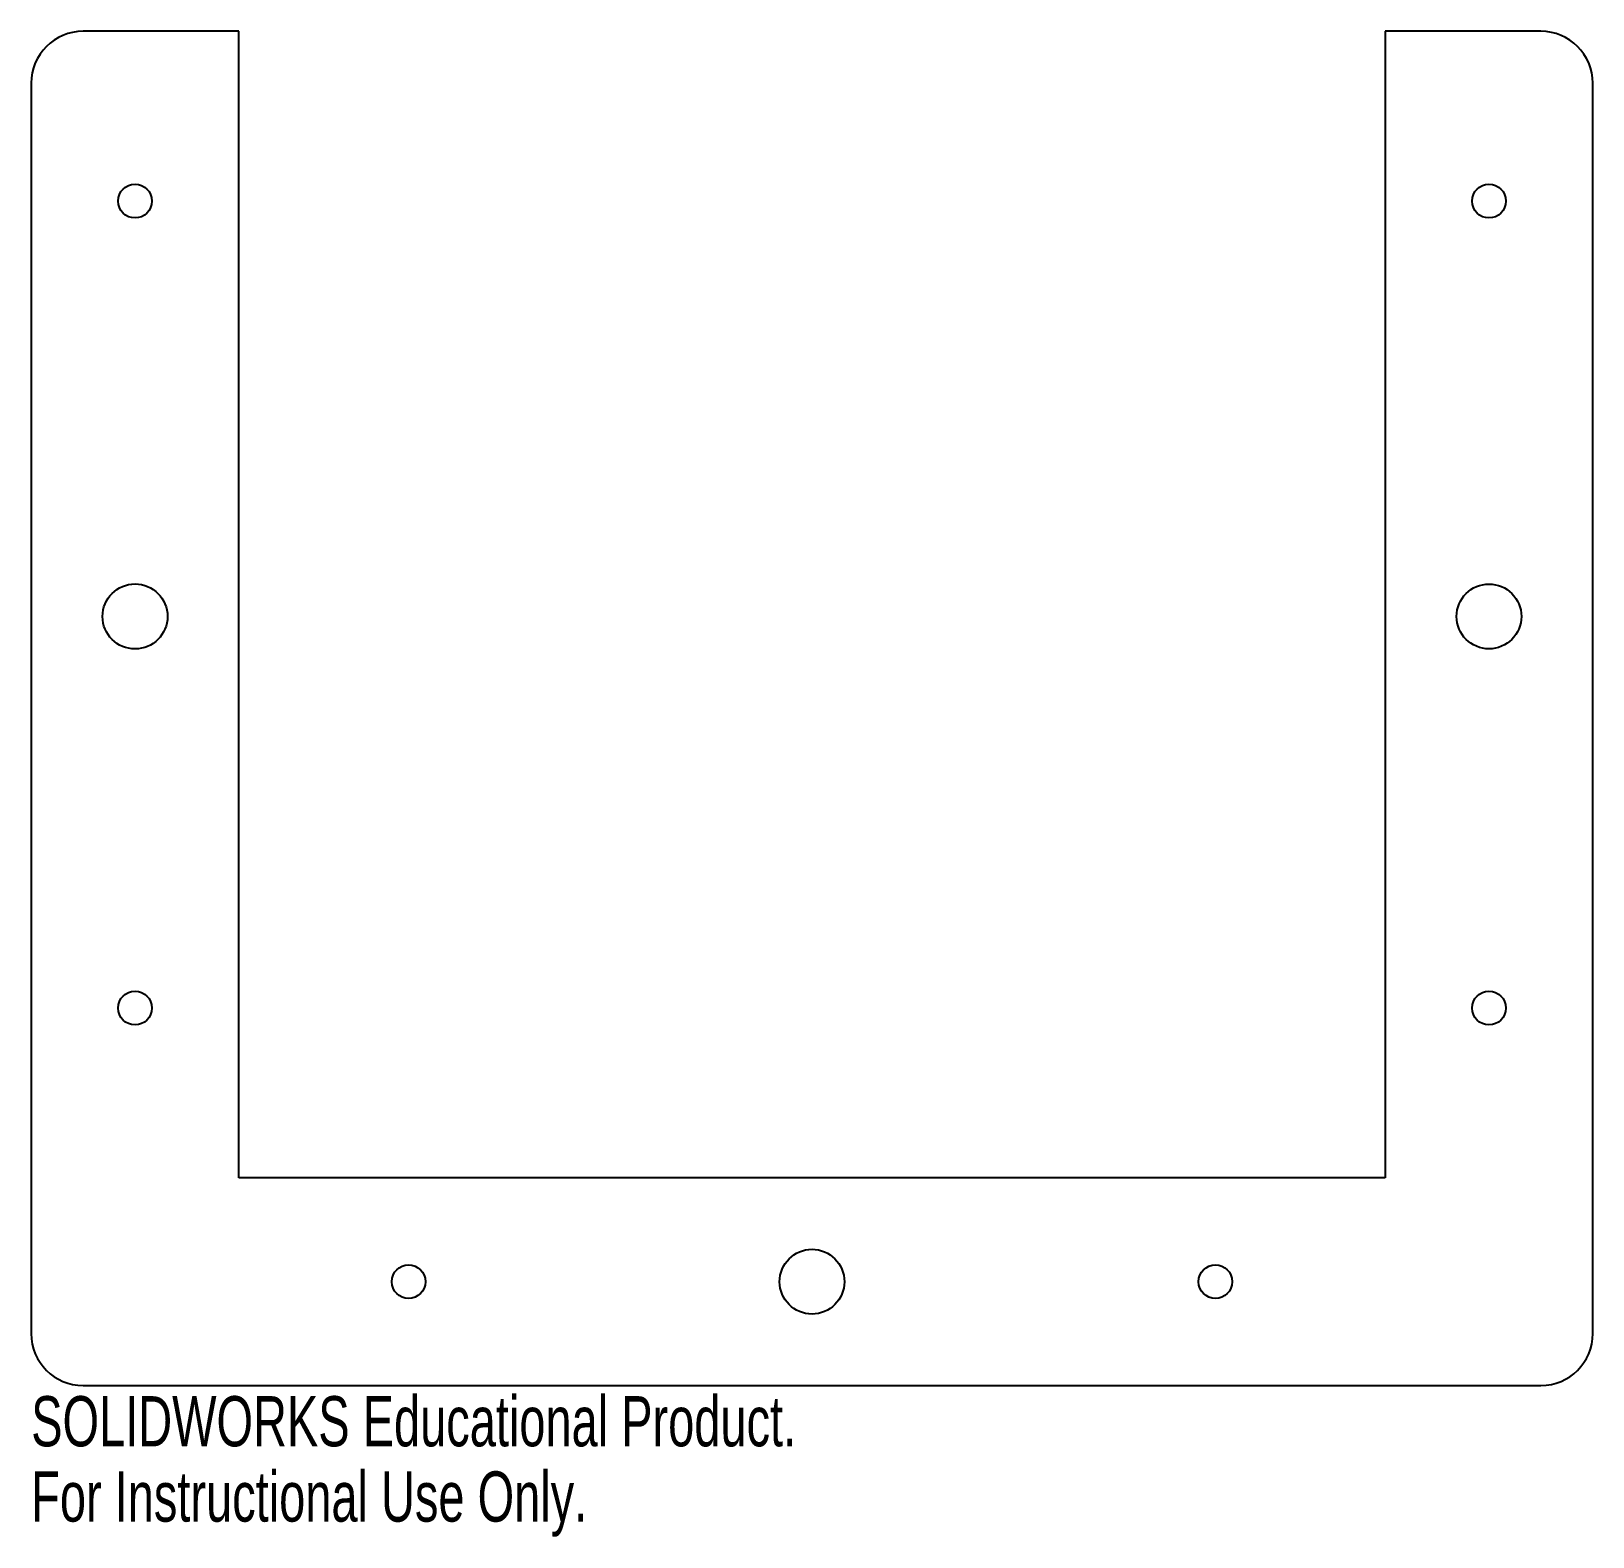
# Model space of a CAD drawing. Header units: millimetres. Extents: x -75 to 75, y -35 to 110.
import ezdxf

# ---------------------------------------------------------------- set-up
doc = ezdxf.new("R2010")
doc.units = ezdxf.units.MM
doc.styles.add('SLDTEXTSTYLE0', font='TXT', dxfattribs={"width": 0.7})

msp = doc.modelspace()

# ---------------------------------------------------------------- linework, layer by layer
at = {"color": 7, "linetype": 'Continuous', "lineweight": 25}
for p, q in [((-55.21, 110.41), (-70.21, 110.41)), ((-55.21, 0), (-55.21, 110.41)), ((70.21, 110.41), (55.21, 110.41)), ((55.21, 110.41), (55.21, 0)), ((-75.21, 105.41), (-75.21, -15)), ((75.21, -15), (75.21, 105.41)), ((55.21, 0), (-55.21, 0)), ((-70.21, -20), (70.21, -20))]:
    msp.add_line(p, q, dxfattribs=at)
for centre, radius in [((-65.21, 94.06), 1.63), ((65.21, 94.06), 1.63), ((-65.21, 54.06), 3.13), ((65.21, 54.06), 3.12), ((-65.21, 16.35), 1.63), ((65.21, 16.35), 1.63), ((0, -10), 3.12), ((-38.86, -10), 1.62), ((38.86, -10), 1.62)]:
    msp.add_circle(centre, radius, dxfattribs=at)
for centre, start, end in [((-70.21, 105.41), 90, 180), ((70.21, 105.41), 0, 90), ((-70.21, -15), 180, 270), ((70.21, -15), 270, 0)]:
    msp.add_arc(centre, 5, start, end, dxfattribs=at)

# ---------------------------------------------------------------- texts
at = {"color": 7, "linetype": 'Continuous', "char_height": 4.8336, "attachment_point": 1, "style": 'SLDTEXTSTYLE0'}
for s, insert in [('SOLIDWORKS Educational Product.', (-75.21, -21.02)), ('For Instructional Use Only.', (-75.21, -28.27))]:
    msp.add_mtext(s, dxfattribs=dict(at, insert=insert))

doc.saveas('drawing.dxf')
